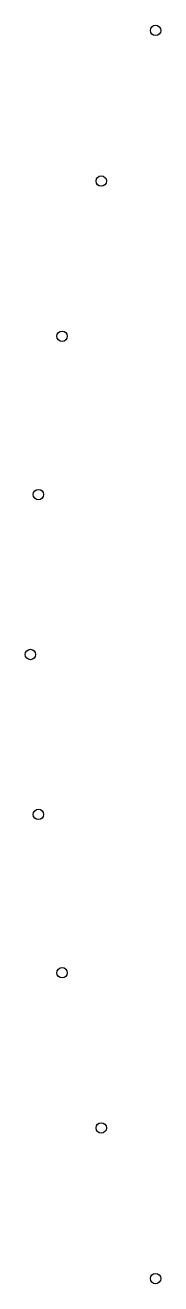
# Model space of a CAD drawing. Header units: millimetres. Extents: x 6.8 to 13.2, y 9.8 to 70.2.
import ezdxf

# ---------------------------------------------------------------- set-up
doc = ezdxf.new("R2010")
doc.units = ezdxf.units.MM

msp = doc.modelspace()

# ---------------------------------------------------------------- linework, layer by layer
at = {"color": 7, "linetype": 'Continuous'}
for centre in [(13, 70), (10.394, 62.759), (8.515, 55.297), (7.38, 47.686), (7, 40), (7.38, 32.314), (8.515, 24.703), (10.394, 17.241), (13, 10)]:
    msp.add_circle(centre, 0.25, dxfattribs=at)

doc.saveas('drawing.dxf')
